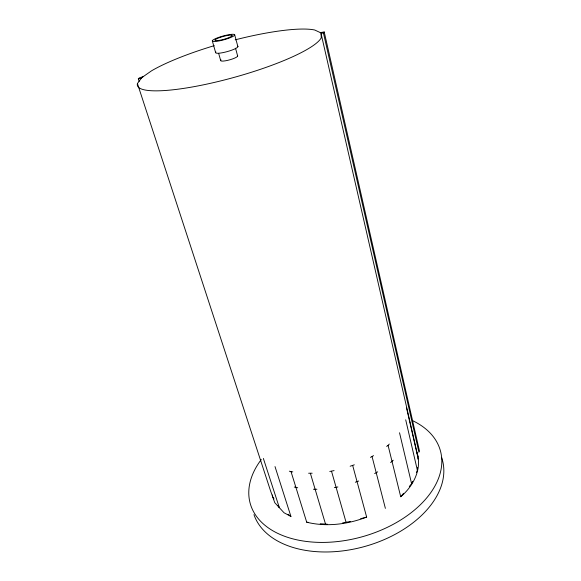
<?xml version="1.0" encoding="UTF-8"?>
<svg xmlns="http://www.w3.org/2000/svg" width="581" height="581" viewBox="0 0 581 581"><rect width="100%" height="100%" fill="white"/><g stroke="black" fill="none" stroke-linecap="round" stroke-linejoin="round"><path stroke-width="0.87" d="M416.359 472.658L417.376 470.276L417.47 467.698M417.79 459.084L417.855 457.363L406.431 407.513M409.315 486.479L411.609 483.748L412.626 481.366M235.523 48.216L237.658 56.045L237.317 56.575A8.817 1.649 -15.5 0 1 227.774 60.33A8.817 1.649 -15.5 0 1 220.657 60.475L218.703 53.539M237.898 46.662L237.455 47.33A11.562 2.055 -15.5 0 1 224.905 52.196A11.562 2.055 -15.5 0 1 215.602 52.486L212.297 40.815L212.82 40.162A11.627 1.925 -15.5 0 1 225.384 35.426A11.627 1.925 -15.5 0 1 234.717 34.933L237.898 46.662A11.562 2.055 -15.5 0 0 237.585 46.189M220.657 60.475L221.034 59.93M234.717 34.933L234.259 35.572A11.627 1.925 -15.5 0 1 221.615 40.372A11.627 1.925 -15.5 0 1 212.297 40.815M275.009 466.565L290.928 516.436L284.036 512.762L274.777 502.703L270.564 490.887L137.428 83.526L141.735 77.672L151.518 70.831A95.683 18.004 -15.5 0 1 214.236 45.659M215.602 52.486L215.943 52.029M389.292 444.066L388.086 445.395L400.708 496.74L403.577 493.32M393.243 460.203L390.621 462.57M417.964 456.673L321.061 33.524L323.399 32.819L324.22 31.984L419.555 451.422M400.708 496.74C413.207 486.326 422.264 469.063 417.056 452.715M139.157 81.333L138.314 78.747L139.622 77.745L143.166 76.677M377.686 471.837L374.651 473.609M370.46 457.392L373.532 455.627M386.634 446.419L388.086 445.395M358.68 481.024L355.34 482.237M350.154 466.238L354.308 464.807M352.696 465.548L366.647 517.083C347.83 524.382 326.442 527.112 306.71 522.203L291.052 471.721L289.36 471.184M141.168 78.45L138.314 78.747M320.276 32.594L324.22 31.984M329.776 471.467L334.075 470.603M337.881 486.972L334.387 487.612M342.587 522.929L350.43 521.477M360.67 518.702L366.647 517.083M308.634 473.232L312.157 473.21M316.928 489.26L313.435 489.26M320.211 523.742L327.393 524.215M291.052 471.721L292.809 471.874M297.719 487.764L294.291 487.038M306.71 522.203L308.504 522.406M288.038 514.25L290.928 516.436M273.992 498.926L272.649 496.74L272.409 494.99M278.023 505.492L279.359 507.685L263.375 458.46M310.399 473.384L325.607 524.36M331.533 471.293L346.16 522.631M372.08 456.651L385.385 508.375M399.532 432.765L411.609 483.748M405.705 419.809L417.376 470.276M323.399 32.819L418.945 452.279M441.545 457.334A98.116 62.632 -15.5 0 1 368.369 545.421A98.116 62.632 -15.5 0 1 253.955 514.613M412.328 420.528A98.683 62.044 -15.5 0 1 420.143 504.947A98.683 62.044 -15.5 0 1 290.856 538.311A98.683 62.044 -15.5 0 1 261.297 459.506M137.428 83.526A95.683 18.004 -15.5 0 0 221.412 80.723A95.683 18.004 -15.5 0 0 321.242 37.801L321.039 32.943L314.728 30.009A95.683 18.004 -15.5 0 0 235.203 39.835M237.418 55.66A8.817 1.649 -15.5 0 1 237.658 56.045M232.088 35.623L231.732 36.116A8.904 1.474 -15.5 0 1 222.058 39.784A8.904 1.474 -15.5 0 1 214.919 40.125L215.319 39.631A8.904 1.474 -15.5 0 1 224.941 35.993A8.904 1.474 -15.5 0 1 232.088 35.623"/></g></svg>
